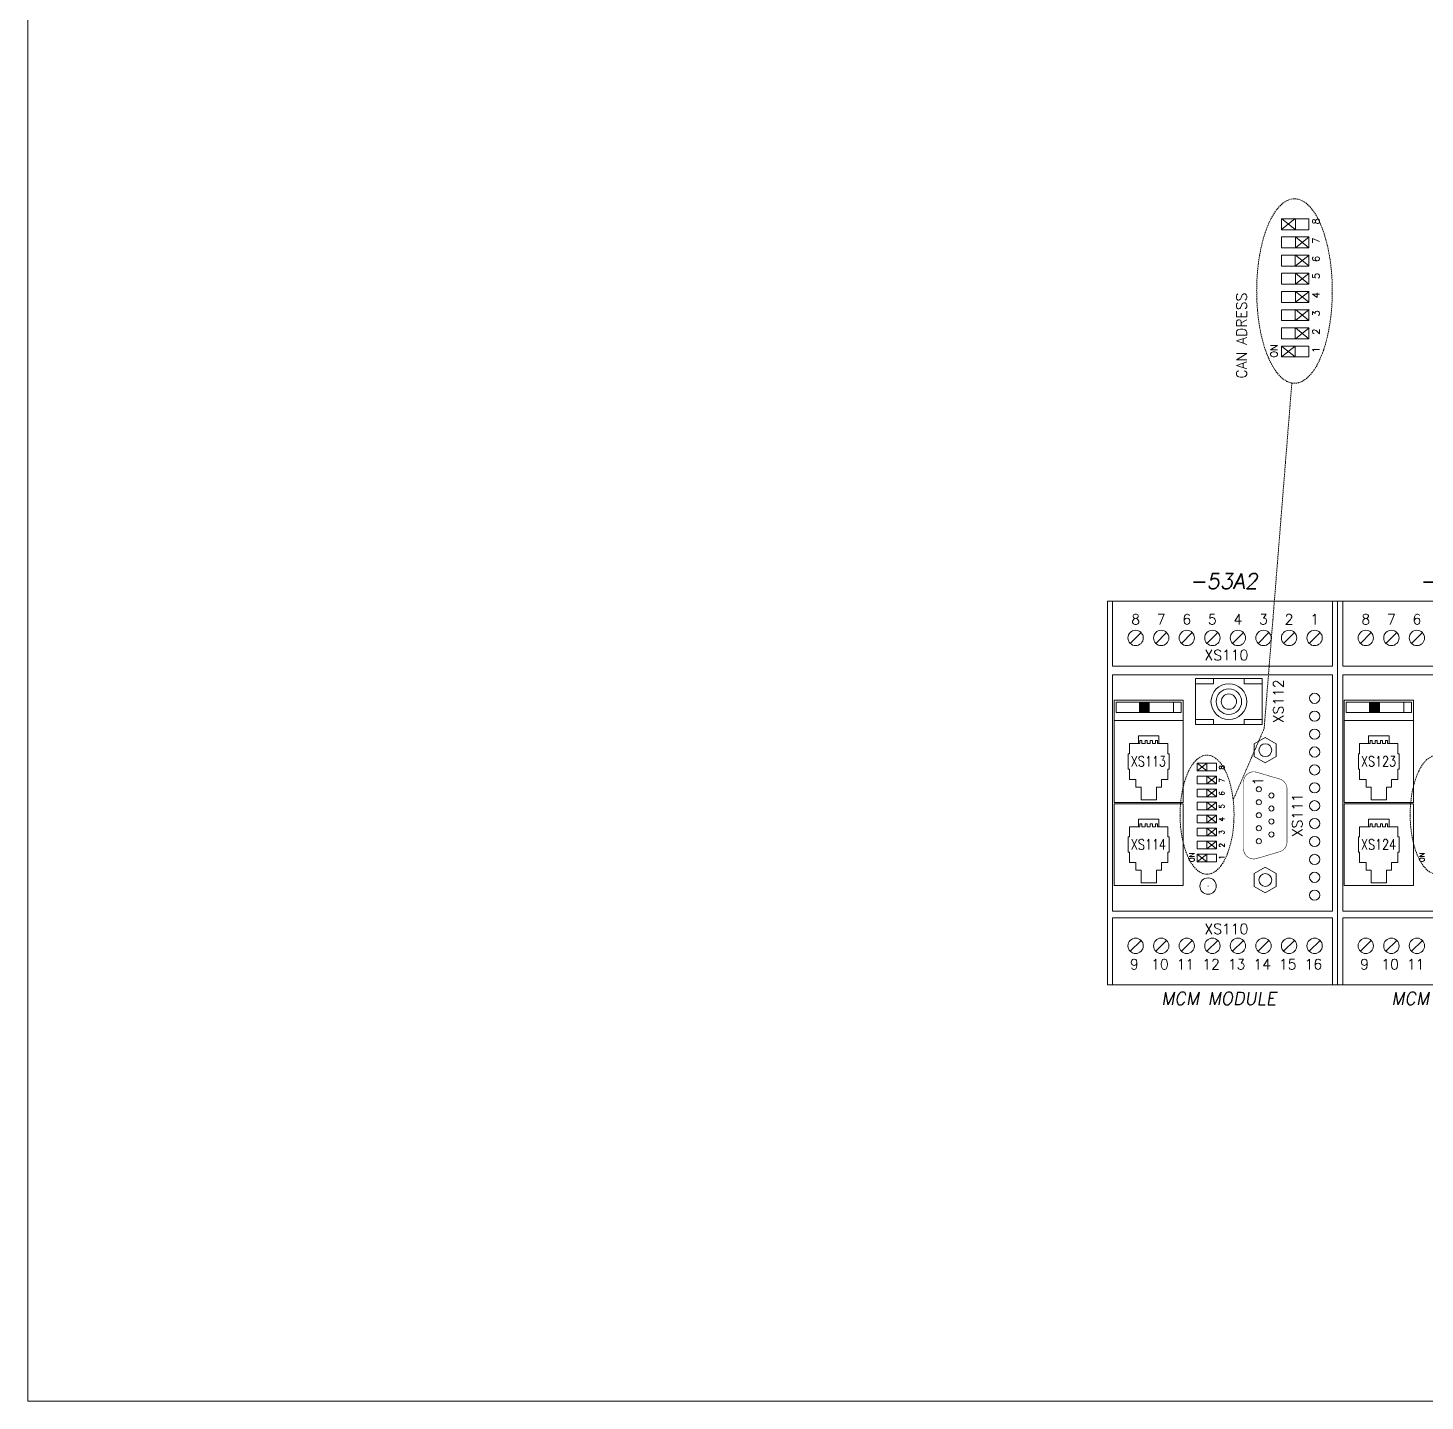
# Model space of a CAD drawing. Extents: x -2993 to 3661, y -4147 to -1441.
# Drawn here: x 2462.4 to 2735.6, y -3722.1 to -3453.6 of the extents above; entities that cross this region are included whole.
import ezdxf
from ezdxf.enums import TextEntityAlignment as Align

# ---------------------------------------------------------------- set-up
doc = ezdxf.new("R2010")
doc.units = 0
doc.header["$LTSCALE"] = 0.1
doc.header["$MEASUREMENT"] = 0
doc.linetypes.add('DASHED', pattern=[19.05, 12.7, -6.35])
doc.layers.get('0').update_dxf_attribs({"linetype": 'CONTINUOUS'})
doc.layers.add('DIM', color=5, linetype='CONTINUOUS')
doc.styles.get("Standard").update_dxf_attribs({"font": 'simplex.shx'})

msp = doc.modelspace()

# ---------------------------------------------------------------- hatches: boundary and pattern name
at = {"lineweight": 13}
h = msp.add_hatch(dxfattribs=at)
h.set_pattern_fill('ANSI37', color=256, angle=180, style=0)
h.set_pattern_definition([(225, (3953.07282, -1317.58516), (0.0883883476, -0.0883883476), []), (315, (3953.07282, -1317.58516), (0.0883883476, 0.0883883476), [])])
h.paths.add_polyline_path([(2679.8, -3587.47), (2681.71, -3587.47), (2681.71, -3585.45), (2679.8, -3585.45)])
h = msp.add_hatch(dxfattribs=at)
h.set_pattern_fill('ANSI37', color=256, angle=180, style=0)
h.set_pattern_definition([(225, (3998.07282, -1317.58516), (0.0883883476, -0.0883883476), []), (315, (3998.07282, -1317.58516), (0.0883883476, 0.0883883476), [])])
h.paths.add_polyline_path([(2724.8, -3587.47), (2726.71, -3587.47), (2726.71, -3585.45), (2724.8, -3585.45)])

# ---------------------------------------------------------------- linework, layer by layer
for p, q in [((2707.59, -3493.01), (2710.26, -3490.88)), ((2707.59, -3490.88), (2710.23, -3493.01)), ((2710.29, -3496.57), (2712.96, -3494.43)), ((2710.29, -3494.43), (2712.93, -3496.57)), ((2710.29, -3500.12), (2712.96, -3497.99)), ((2710.29, -3497.99), (2712.93, -3500.12)), ((2710.29, -3503.68), (2712.96, -3501.54)), ((2710.29, -3501.54), (2712.93, -3503.68)), ((2710.29, -3507.23), (2712.96, -3505.1)), ((2710.29, -3505.1), (2712.93, -3507.23)), ((2710.29, -3510.79), (2712.96, -3508.66)), ((2710.29, -3508.66), (2712.93, -3510.79)), ((2710.29, -3514.35), (2712.96, -3512.21)), ((2710.29, -3512.21), (2712.93, -3514.35)), ((2707.59, -3517.93), (2710.26, -3515.8)), ((2710.26, -3515.8), (2707.59, -3515.8)), ((2707.59, -3515.8), (2710.23, -3517.93)), ((2673.54, -3565.67), (2673.54, -3640.67)), ((2673.54, -3565.67), (2673.54, -3640.67)), ((2673.54, -3565.67), (2673.54, -3640.67)), ((2718.54, -3565.67), (2673.54, -3565.67)), ((2718.54, -3565.67), (2673.54, -3565.67)), ((2674.54, -3578.37), (2674.54, -3565.67)), ((2717.54, -3578.37), (2717.54, -3565.67)), ((2718.54, -3565.67), (2718.54, -3640.67)), ((2718.54, -3565.67), (2718.54, -3640.67)), ((2718.54, -3565.67), (2718.54, -3640.67)), ((2718.54, -3565.67), (2718.54, -3640.67)), ((2718.54, -3565.67), (2718.54, -3640.67)), ((2718.54, -3565.67), (2718.54, -3640.67)), ((2718.54, -3565.67), (2718.54, -3640.67)), ((2718.54, -3565.67), (2718.54, -3640.67)), ((2718.54, -3565.67), (2718.54, -3640.67)), ((2718.54, -3565.67), (2718.54, -3640.67)), ((2718.54, -3565.67), (2718.54, -3640.67)), ((2718.54, -3565.67), (2718.54, -3640.67)), ((2718.54, -3565.67), (2718.54, -3640.67)), ((2718.54, -3565.67), (2718.54, -3640.67)), ((2718.54, -3565.67), (2718.54, -3640.67)), ((2718.54, -3565.67), (2718.54, -3640.67)), ((2718.54, -3565.67), (2718.54, -3640.67)), ((2718.54, -3565.67), (2718.54, -3640.67)), ((2763.54, -3565.67), (2718.54, -3565.67)), ((2763.54, -3565.67), (2718.54, -3565.67)), ((2718.54, -3566.17), (2718.54, -3640.17)), ((2718.54, -3566.17), (2718.54, -3640.17)), ((2719.54, -3578.37), (2719.54, -3565.67)), ((2680.1, -3571.81), (2677.98, -3573.93)), ((2685.1, -3571.81), (2682.98, -3573.93)), ((2690.1, -3571.81), (2687.98, -3573.93)), ((2695.1, -3571.81), (2692.98, -3573.93)), ((2700.1, -3571.81), (2697.98, -3573.93)), ((2705.1, -3571.81), (2702.98, -3573.93)), ((2710.1, -3571.81), (2707.98, -3573.93)), ((2715.1, -3571.81), (2712.98, -3573.93)), ((2725.1, -3571.81), (2722.98, -3573.93)), ((2730.1, -3571.81), (2727.98, -3573.93)), ((2735.1, -3571.81), (2732.98, -3573.93)), ((2717.54, -3578.37), (2674.54, -3578.37)), ((2762.54, -3578.37), (2719.54, -3578.37)), ((2673.54, -3581.27), (2673.54, -3625.07)), ((2674.54, -3626.27), (2674.54, -3580.07)), ((2717.54, -3580.07), (2674.54, -3580.07)), ((2703.77, -3580.82), (2690.77, -3580.82)), ((2690.77, -3580.82), (2690.77, -3589.82)), ((2694.27, -3581.82), (2694.27, -3580.82)), ((2700.27, -3581.82), (2700.27, -3580.82)), ((2703.77, -3580.82), (2703.77, -3589.82)), ((2717.54, -3626.27), (2717.54, -3580.07)), ((2719.54, -3626.27), (2719.54, -3580.07)), ((2762.54, -3580.07), (2719.54, -3580.07)), ((2694.27, -3581.82), (2690.77, -3581.82)), ((2703.77, -3581.82), (2700.27, -3581.82)), ((2688.34, -3585.02), (2674.84, -3585.02)), ((2674.84, -3589.02), (2674.84, -3585.02)), ((2688.34, -3589.02), (2688.34, -3585.02)), ((2733.34, -3585.02), (2719.84, -3585.02)), ((2719.84, -3589.02), (2719.84, -3585.02)), ((2733.34, -3589.02), (2733.34, -3585.02)), ((2674.84, -3589.02), (2674.84, -3605.02)), ((2674.84, -3589.02), (2688.34, -3589.02)), ((2688.34, -3589.02), (2688.34, -3605.02)), ((2694.27, -3588.82), (2690.77, -3588.82)), ((2694.27, -3589.82), (2694.27, -3588.82)), ((2700.27, -3589.82), (2700.27, -3588.82)), ((2703.77, -3588.82), (2700.27, -3588.82)), ((2719.84, -3589.02), (2719.84, -3605.02)), ((2719.84, -3589.02), (2733.34, -3589.02)), ((2733.34, -3589.02), (2733.34, -3605.02)), ((2679.59, -3592.02), (2683.59, -3592.02)), ((2679.59, -3592.02), (2679.59, -3593.52)), ((2683.59, -3592.02), (2683.59, -3593.52)), ((2703.77, -3589.82), (2690.77, -3589.82)), ((2702.22, -3593.56), (2704.39, -3592.31)), ((2706.55, -3593.56), (2704.39, -3592.31)), ((2724.59, -3592.02), (2728.59, -3592.02)), ((2724.59, -3592.02), (2724.59, -3593.52)), ((2728.59, -3592.02), (2728.59, -3593.52)), ((2677.84, -3593.52), (2677.84, -3595.52)), ((2677.84, -3593.52), (2679.59, -3593.52)), ((2679.87, -3593.52), (2679.59, -3593.52)), ((2683.32, -3593.52), (2683.59, -3593.52)), ((2683.59, -3593.52), (2685.34, -3593.52)), ((2685.34, -3593.52), (2685.34, -3595.52)), ((2702.22, -3596.06), (2702.22, -3593.56)), ((2706.55, -3596.06), (2706.55, -3593.56)), ((2722.84, -3593.52), (2722.84, -3595.52)), ((2722.84, -3593.52), (2724.59, -3593.52)), ((2724.87, -3593.52), (2724.59, -3593.52)), ((2728.32, -3593.52), (2728.59, -3593.52)), ((2728.59, -3593.52), (2730.34, -3593.52)), ((2730.34, -3593.52), (2730.34, -3595.52)), ((2677.59, -3595.52), (2677.84, -3595.52)), ((2677.59, -3595.52), (2677.59, -3598.52)), ((2685.34, -3595.52), (2685.59, -3595.52)), ((2685.59, -3595.52), (2685.59, -3598.52)), ((2691.05, -3598.88), (2692.96, -3597.36)), ((2691.05, -3597.36), (2692.96, -3598.88)), ((2704.39, -3597.31), (2702.22, -3596.06)), ((2704.39, -3597.31), (2706.55, -3596.06)), ((2722.59, -3595.52), (2722.84, -3595.52)), ((2722.59, -3595.52), (2722.59, -3598.52)), ((2730.34, -3595.52), (2730.59, -3595.52)), ((2730.59, -3595.52), (2730.59, -3598.52)), ((2677.59, -3598.52), (2677.84, -3598.52)), ((2677.84, -3598.52), (2677.84, -3600.52)), ((2677.84, -3600.52), (2679.09, -3600.52)), ((2679.09, -3600.52), (2679.09, -3602.02)), ((2684.09, -3600.52), (2685.34, -3600.52)), ((2684.09, -3600.52), (2684.09, -3602.02)), ((2685.34, -3598.52), (2685.59, -3598.52)), ((2685.34, -3598.52), (2685.34, -3600.52)), ((2692.96, -3601.42), (2694.86, -3599.9)), ((2692.96, -3599.9), (2694.86, -3601.42)), ((2722.59, -3598.52), (2722.84, -3598.52)), ((2722.84, -3598.52), (2722.84, -3600.52)), ((2722.84, -3600.52), (2724.09, -3600.52)), ((2724.09, -3600.52), (2724.09, -3602.02)), ((2729.09, -3600.52), (2730.34, -3600.52)), ((2729.09, -3600.52), (2729.09, -3602.02)), ((2730.34, -3598.52), (2730.59, -3598.52)), ((2730.34, -3598.52), (2730.34, -3600.52)), ((2679.09, -3602.02), (2680.09, -3602.02)), ((2680.09, -3602.02), (2680.09, -3604.52)), ((2683.09, -3602.02), (2683.09, -3604.52)), ((2683.09, -3602.02), (2684.09, -3602.02)), ((2692.96, -3603.96), (2694.86, -3602.44)), ((2692.96, -3602.44), (2694.86, -3603.96)), ((2724.09, -3602.02), (2725.09, -3602.02)), ((2725.09, -3602.02), (2725.09, -3604.52)), ((2728.09, -3602.02), (2728.09, -3604.52)), ((2728.09, -3602.02), (2729.09, -3602.02)), ((2674.84, -3605.02), (2688.34, -3605.02)), ((2674.84, -3605.27), (2688.34, -3605.27)), ((2674.84, -3605.27), (2674.84, -3621.27)), ((2680.09, -3604.52), (2683.09, -3604.52)), ((2688.34, -3605.27), (2688.34, -3621.27)), ((2692.96, -3606.5), (2694.86, -3604.98)), ((2692.96, -3604.98), (2694.86, -3606.5)), ((2719.84, -3605.02), (2733.34, -3605.02)), ((2719.84, -3605.27), (2733.34, -3605.27)), ((2719.84, -3605.27), (2719.84, -3621.27)), ((2725.09, -3604.52), (2728.09, -3604.52)), ((2733.34, -3605.27), (2733.34, -3621.27)), ((2679.59, -3608.27), (2683.59, -3608.27)), ((2679.59, -3608.27), (2679.59, -3609.77)), ((2683.59, -3608.27), (2683.59, -3609.77)), ((2692.96, -3609.04), (2694.86, -3607.52)), ((2692.96, -3607.52), (2694.86, -3609.04)), ((2724.59, -3608.27), (2728.59, -3608.27)), ((2724.59, -3608.27), (2724.59, -3609.77)), ((2728.59, -3608.27), (2728.59, -3609.77)), ((2677.84, -3609.77), (2677.84, -3611.77)), ((2677.84, -3609.77), (2679.59, -3609.77)), ((2679.87, -3609.77), (2679.59, -3609.77)), ((2683.32, -3609.77), (2683.59, -3609.77)), ((2683.59, -3609.77), (2685.34, -3609.77)), ((2685.34, -3609.77), (2685.34, -3611.77)), ((2692.96, -3611.58), (2694.86, -3610.06)), ((2692.96, -3610.06), (2694.86, -3611.58)), ((2722.84, -3609.77), (2722.84, -3611.77)), ((2722.84, -3609.77), (2724.59, -3609.77)), ((2724.87, -3609.77), (2724.59, -3609.77)), ((2728.32, -3609.77), (2728.59, -3609.77)), ((2728.59, -3609.77), (2730.34, -3609.77)), ((2730.34, -3609.77), (2730.34, -3611.77)), ((2677.59, -3611.77), (2677.84, -3611.77)), ((2677.59, -3611.77), (2677.59, -3614.77)), ((2685.34, -3611.77), (2685.59, -3611.77)), ((2685.59, -3611.77), (2685.59, -3614.77)), ((2692.96, -3614.12), (2694.86, -3612.6)), ((2692.96, -3612.6), (2694.86, -3614.12)), ((2722.59, -3611.77), (2722.84, -3611.77)), ((2722.59, -3611.77), (2722.59, -3614.77)), ((2730.34, -3611.77), (2730.59, -3611.77)), ((2730.59, -3611.77), (2730.59, -3614.77)), ((2677.59, -3614.77), (2677.84, -3614.77)), ((2677.84, -3614.77), (2677.84, -3616.77)), ((2677.84, -3616.77), (2679.09, -3616.77)), ((2679.09, -3616.77), (2679.09, -3618.27)), ((2684.09, -3616.77), (2684.09, -3618.27)), ((2684.09, -3616.77), (2685.34, -3616.77)), ((2685.34, -3614.77), (2685.34, -3616.77)), ((2685.34, -3614.77), (2685.59, -3614.77)), ((2692.96, -3615.14), (2691.05, -3615.14)), ((2691.05, -3616.66), (2692.96, -3615.14)), ((2691.05, -3615.14), (2692.96, -3616.66)), ((2722.59, -3614.77), (2722.84, -3614.77)), ((2722.84, -3614.77), (2722.84, -3616.77)), ((2722.84, -3616.77), (2724.09, -3616.77)), ((2724.09, -3616.77), (2724.09, -3618.27)), ((2729.09, -3616.77), (2729.09, -3618.27)), ((2729.09, -3616.77), (2730.34, -3616.77)), ((2730.34, -3614.77), (2730.34, -3616.77)), ((2730.34, -3614.77), (2730.59, -3614.77)), ((2679.09, -3618.27), (2680.09, -3618.27)), ((2680.09, -3618.27), (2680.09, -3620.77)), ((2683.09, -3618.27), (2684.09, -3618.27)), ((2683.09, -3618.27), (2683.09, -3620.77)), ((2702.22, -3618.94), (2704.39, -3617.69)), ((2702.22, -3621.44), (2702.22, -3618.94)), ((2706.55, -3618.94), (2704.39, -3617.69)), ((2706.55, -3621.44), (2706.55, -3618.94)), ((2724.09, -3618.27), (2725.09, -3618.27)), ((2725.09, -3618.27), (2725.09, -3620.77)), ((2728.09, -3618.27), (2729.09, -3618.27)), ((2728.09, -3618.27), (2728.09, -3620.77)), ((2674.84, -3621.27), (2688.34, -3621.27)), ((2680.09, -3620.77), (2683.09, -3620.77)), ((2704.39, -3622.69), (2702.22, -3621.44)), ((2704.39, -3622.69), (2706.55, -3621.44)), ((2719.84, -3621.27), (2733.34, -3621.27)), ((2725.09, -3620.77), (2728.09, -3620.77)), ((2717.54, -3626.27), (2674.54, -3626.27)), ((2717.54, -3627.57), (2674.54, -3627.57)), ((2674.54, -3627.57), (2674.54, -3640.67)), ((2717.54, -3627.57), (2717.54, -3640.67)), ((2762.54, -3626.27), (2719.54, -3626.27)), ((2762.54, -3627.57), (2719.54, -3627.57)), ((2719.54, -3627.57), (2719.54, -3640.67)), ((2680.1, -3632.01), (2677.98, -3634.13)), ((2685.1, -3632.01), (2682.98, -3634.13)), ((2690.1, -3632.01), (2687.98, -3634.13)), ((2695.1, -3632.01), (2692.98, -3634.13)), ((2700.1, -3632.01), (2697.98, -3634.13)), ((2705.1, -3632.01), (2702.98, -3634.13)), ((2710.1, -3632.01), (2707.98, -3634.13)), ((2715.1, -3632.01), (2712.98, -3634.13)), ((2725.1, -3632.01), (2722.98, -3634.13)), ((2730.1, -3632.01), (2727.98, -3634.13)), ((2735.1, -3632.01), (2732.98, -3634.13)), ((2718.54, -3640.67), (2673.54, -3640.67)), ((2763.54, -3640.67), (2718.54, -3640.67))]:
    msp.add_line(p, q, dxfattribs=at)
at = {"linetype": 'Continuous', "lineweight": 13}
for p, q in [((2707.59, -3490.9), (2707.59, -3493.04)), ((2712.93, -3490.9), (2707.59, -3490.9)), ((2710.29, -3493.04), (2710.29, -3490.9)), ((2712.93, -3493.04), (2712.93, -3490.9)), ((2707.59, -3493.04), (2712.93, -3493.04)), ((2712.93, -3494.46), (2707.59, -3494.46)), ((2707.59, -3494.46), (2707.59, -3496.59)), ((2707.59, -3496.59), (2712.93, -3496.59)), ((2710.29, -3496.59), (2710.29, -3494.46)), ((2712.93, -3496.59), (2712.93, -3494.46)), ((2707.59, -3500.15), (2707.59, -3498.02)), ((2707.59, -3498.02), (2712.93, -3498.02)), ((2710.23, -3500.15), (2710.23, -3498.02)), ((2712.93, -3498.02), (2712.93, -3500.15)), ((2712.93, -3500.15), (2707.59, -3500.15)), ((2707.59, -3501.57), (2707.59, -3503.71)), ((2712.93, -3501.57), (2707.59, -3501.57)), ((2710.29, -3503.71), (2710.29, -3501.57)), ((2712.93, -3503.71), (2712.93, -3501.57)), ((2707.59, -3503.71), (2712.93, -3503.71)), ((2712.93, -3505.13), (2707.59, -3505.13)), ((2707.59, -3505.13), (2707.59, -3507.26)), ((2707.59, -3507.26), (2712.93, -3507.26)), ((2710.29, -3507.26), (2710.29, -3505.13)), ((2712.93, -3507.26), (2712.93, -3505.13)), ((2707.59, -3510.82), (2707.59, -3508.68)), ((2707.59, -3508.68), (2712.93, -3508.68)), ((2710.23, -3510.82), (2710.23, -3508.68)), ((2712.93, -3508.68), (2712.93, -3510.82)), ((2712.93, -3510.82), (2707.59, -3510.82)), ((2707.59, -3512.24), (2712.93, -3512.24)), ((2707.59, -3514.37), (2707.59, -3512.24)), ((2710.23, -3514.37), (2710.23, -3512.24)), ((2712.93, -3512.24), (2712.93, -3514.37)), ((2712.93, -3514.37), (2707.59, -3514.37)), ((2707.59, -3515.8), (2712.93, -3515.8)), ((2707.59, -3517.93), (2707.59, -3515.8)), ((2710.23, -3517.93), (2710.23, -3515.8)), ((2712.93, -3515.8), (2712.93, -3517.93)), ((2712.93, -3517.93), (2707.59, -3517.93)), ((2687.96, -3585.45), (2675.21, -3585.45)), ((2675.21, -3587.47), (2675.21, -3585.45)), ((2679.8, -3585.45), (2679.8, -3587.47)), ((2681.71, -3585.45), (2681.71, -3587.47)), ((2686.46, -3587.47), (2686.46, -3585.45)), ((2687.96, -3587.47), (2687.96, -3585.45)), ((2732.96, -3585.45), (2720.21, -3585.45)), ((2720.21, -3587.47), (2720.21, -3585.45)), ((2724.8, -3585.45), (2724.8, -3587.47)), ((2726.71, -3585.45), (2726.71, -3587.47)), ((2731.46, -3587.47), (2731.46, -3585.45)), ((2732.96, -3587.47), (2732.96, -3585.45)), ((2675.21, -3587.47), (2687.96, -3587.47)), ((2720.21, -3587.47), (2732.96, -3587.47)), ((2679.87, -3592.93), (2680.27, -3592.93)), ((2679.87, -3593.52), (2679.87, -3592.93)), ((2680.27, -3592.93), (2680.27, -3593.52)), ((2680.27, -3593.52), (2680.88, -3593.52)), ((2680.88, -3592.93), (2681.29, -3592.93)), ((2680.88, -3593.52), (2680.88, -3592.93)), ((2681.29, -3592.93), (2681.29, -3593.52)), ((2681.29, -3593.52), (2681.9, -3593.52)), ((2681.9, -3593.52), (2681.9, -3592.93)), ((2681.9, -3592.93), (2682.31, -3592.93)), ((2682.31, -3592.93), (2682.31, -3593.52)), ((2682.31, -3593.52), (2682.91, -3593.52)), ((2682.91, -3592.93), (2683.32, -3592.93)), ((2682.91, -3593.52), (2682.91, -3592.93)), ((2683.32, -3592.93), (2683.32, -3593.52)), ((2724.87, -3592.93), (2725.27, -3592.93)), ((2724.87, -3593.52), (2724.87, -3592.93)), ((2725.27, -3592.93), (2725.27, -3593.52)), ((2725.27, -3593.52), (2725.88, -3593.52)), ((2725.88, -3592.93), (2726.29, -3592.93)), ((2725.88, -3593.52), (2725.88, -3592.93)), ((2726.29, -3592.93), (2726.29, -3593.52)), ((2726.29, -3593.52), (2726.9, -3593.52)), ((2726.9, -3593.52), (2726.9, -3592.93)), ((2726.9, -3592.93), (2727.31, -3592.93)), ((2727.31, -3592.93), (2727.31, -3593.52)), ((2727.31, -3593.52), (2727.91, -3593.52)), ((2727.91, -3592.93), (2728.32, -3592.93)), ((2727.91, -3593.52), (2727.91, -3592.93)), ((2728.32, -3592.93), (2728.32, -3593.52)), ((2694.86, -3597.36), (2691.05, -3597.36)), ((2691.05, -3597.36), (2691.05, -3598.88)), ((2692.96, -3597.36), (2692.96, -3598.88)), ((2694.86, -3598.88), (2694.86, -3597.36)), ((2691.05, -3598.88), (2694.86, -3598.88)), ((2694.86, -3599.9), (2691.05, -3599.9)), ((2691.05, -3599.9), (2691.05, -3601.42)), ((2692.96, -3599.9), (2692.96, -3601.42)), ((2694.86, -3601.42), (2694.86, -3599.9)), ((2691.05, -3601.42), (2694.86, -3601.42)), ((2694.86, -3602.44), (2691.05, -3602.44)), ((2691.05, -3602.44), (2691.05, -3603.96)), ((2692.96, -3602.44), (2692.96, -3603.96)), ((2694.86, -3603.96), (2694.86, -3602.44)), ((2691.05, -3603.96), (2694.86, -3603.96)), ((2694.86, -3604.98), (2691.05, -3604.98)), ((2691.05, -3604.98), (2691.05, -3606.5)), ((2692.96, -3604.98), (2692.96, -3606.5)), ((2694.86, -3606.5), (2694.86, -3604.98)), ((2691.05, -3606.5), (2694.86, -3606.5)), ((2694.86, -3607.52), (2691.05, -3607.52)), ((2691.05, -3607.52), (2691.05, -3609.04)), ((2692.96, -3607.52), (2692.96, -3609.04)), ((2694.86, -3609.04), (2694.86, -3607.52)), ((2679.87, -3609.77), (2679.87, -3609.18)), ((2679.87, -3609.18), (2680.27, -3609.18)), ((2680.27, -3609.18), (2680.27, -3609.77)), ((2680.27, -3609.77), (2680.88, -3609.77)), ((2680.88, -3609.18), (2681.29, -3609.18)), ((2680.88, -3609.77), (2680.88, -3609.18)), ((2681.29, -3609.18), (2681.29, -3609.77)), ((2681.29, -3609.77), (2681.9, -3609.77)), ((2681.9, -3609.77), (2681.9, -3609.18)), ((2681.9, -3609.18), (2682.31, -3609.18)), ((2682.31, -3609.18), (2682.31, -3609.77)), ((2682.31, -3609.77), (2682.91, -3609.77)), ((2682.91, -3609.77), (2682.91, -3609.18)), ((2682.91, -3609.18), (2683.32, -3609.18)), ((2683.32, -3609.18), (2683.32, -3609.77)), ((2691.05, -3609.04), (2694.86, -3609.04)), ((2694.86, -3610.06), (2691.05, -3610.06)), ((2691.05, -3610.06), (2691.05, -3611.58)), ((2692.96, -3610.06), (2692.96, -3611.58)), ((2694.86, -3611.58), (2694.86, -3610.06)), ((2724.87, -3609.77), (2724.87, -3609.18)), ((2724.87, -3609.18), (2725.27, -3609.18)), ((2725.27, -3609.18), (2725.27, -3609.77)), ((2725.27, -3609.77), (2725.88, -3609.77)), ((2725.88, -3609.18), (2726.29, -3609.18)), ((2725.88, -3609.77), (2725.88, -3609.18)), ((2726.29, -3609.18), (2726.29, -3609.77)), ((2726.29, -3609.77), (2726.9, -3609.77)), ((2726.9, -3609.77), (2726.9, -3609.18)), ((2726.9, -3609.18), (2727.31, -3609.18)), ((2727.31, -3609.18), (2727.31, -3609.77)), ((2727.31, -3609.77), (2727.91, -3609.77)), ((2727.91, -3609.77), (2727.91, -3609.18)), ((2727.91, -3609.18), (2728.32, -3609.18)), ((2728.32, -3609.18), (2728.32, -3609.77)), ((2691.05, -3611.58), (2694.86, -3611.58)), ((2691.05, -3612.6), (2694.86, -3612.6)), ((2691.05, -3614.12), (2691.05, -3612.6)), ((2694.86, -3614.12), (2691.05, -3614.12)), ((2692.96, -3612.6), (2692.96, -3614.12)), ((2694.86, -3612.6), (2694.86, -3614.12)), ((2691.05, -3615.14), (2694.86, -3615.14)), ((2691.05, -3616.66), (2691.05, -3615.14)), ((2694.86, -3616.66), (2691.05, -3616.66)), ((2692.96, -3615.14), (2692.96, -3616.66)), ((2694.86, -3615.14), (2694.86, -3616.66))]:
    msp.add_line(p, q, dxfattribs=at)
at = {"linetype": 'DASHED', "lineweight": 13, "ltscale": 0.2}
for p, q in [((2709.58, -3523.02), (2704.17, -3590.58)), ((2704.17, -3590.58), (2698.09, -3604.58))]:
    msp.add_line(p, q, dxfattribs=at)
at = {"lineweight": 13, "const_width": 0.1}
for points in [[(2700.14, -3601.04), (2700.14, -3614.08, 0.500706), (2702.7, -3616), (2707.2, -3614.67, 0.332706), (2708.64, -3612.75), (2708.64, -3602.37, 0.332706), (2707.2, -3600.45), (2702.7, -3599.12, 0.500706)], [(2693.26, -3621.39, 1), (2693.16, -3621.39, 1)]]:
    msp.add_lwpolyline(points, format="xyb", close=True, dxfattribs=at)
at = {"lineweight": 13}
for centre, radius in [((2679.04, -3572.87), 1.5), ((2684.04, -3572.87), 1.5), ((2689.04, -3572.87), 1.5), ((2694.04, -3572.87), 1.5), ((2699.04, -3572.87), 1.5), ((2704.04, -3572.87), 1.5), ((2709.04, -3572.87), 1.5), ((2714.04, -3572.87), 1.5), ((2724.04, -3572.87), 1.5), ((2729.04, -3572.87), 1.5), ((2734.04, -3572.87), 1.5), ((2697.27, -3585.32), 2.5), ((2714.04, -3584.67), 1), ((2714.04, -3588.17), 1), ((2714.04, -3591.67), 1), ((2704.39, -3594.81), 1.25), ((2714.04, -3595.17), 1), ((2714.04, -3598.67), 1), ((2703.14, -3602.45), 0.5), ((2705.58, -3603.67), 0.5), ((2714.04, -3602.17), 1), ((2703.14, -3604.99), 0.5), ((2705.58, -3606.21), 0.5), ((2714.04, -3605.67), 1), ((2703.14, -3607.53), 0.5), ((2705.58, -3608.75), 0.5), ((2714.04, -3609.17), 1), ((2703.14, -3610.07), 0.5), ((2705.58, -3611.29), 0.5), ((2703.14, -3612.61), 0.5), ((2703.14, -3612.61), 0.5), ((2714.04, -3612.67), 1), ((2714.04, -3616.17), 1), ((2704.39, -3620.19), 1.25), ((2714.04, -3619.67), 1), ((2693.21, -3621.39), 1.6), ((2714.04, -3623.17), 1), ((2679.04, -3633.07), 1.5), ((2684.04, -3633.07), 1.5), ((2689.04, -3633.07), 1.5), ((2694.04, -3633.07), 1.5), ((2699.04, -3633.07), 1.5), ((2704.04, -3633.07), 1.5), ((2709.04, -3633.07), 1.5), ((2714.04, -3633.07), 1.5), ((2724.04, -3633.07), 1.5), ((2729.04, -3633.07), 1.5), ((2734.04, -3633.07), 1.5)]:
    msp.add_circle(centre, radius, dxfattribs=at)
at = {"linetype": 'Continuous', "lineweight": 13}
for radius in [3.5, 1.5]:
    msp.add_circle((2697.27, -3585.32), radius, dxfattribs=at)
at = {"linetype": 'DASHED', "lineweight": 13, "ltscale": 0.2, "extrusion": (0, 0, -1)}
msp.add_ellipse((2710.1, -3505.03), major_axis=(0, 18.03), ratio=0.410157, dxfattribs=at)
at = {"linetype": 'DASHED', "lineweight": 13, "ltscale": 0.2}
for centre in [(2693, -3607.43), (2738, -3607.43)]:
    msp.add_ellipse(centre, major_axis=(0, -11.65), ratio=0.453216, dxfattribs=at)
at = {"layer": 'DIM', "lineweight": 13}
msp.add_lwpolyline([(2462.45, -3218.32), (3046.27, -3218.32), (3046.27, -3722.08), (2462.45, -3722.08)], close=True, dxfattribs=at)

# ---------------------------------------------------------------- texts
at = {"linetype": 'Continuous', "lineweight": 13}
for s, height, p in [('8', 1.4, (2715, -3492.03)), ('7', 1.4, (2715, -3495.78)), ('6', 1.4, (2715, -3499.34)), ('5', 1.4, (2715, -3502.7)), ('4', 1.4, (2715, -3506.45)), ('3', 1.4, (2715, -3510.01)), ('2', 1.4, (2715, -3513.56)), ('ON', 1.4, (2706.79, -3518.06)), ('1', 1.4, (2715, -3517.12)), ('8', 1, (2696.39, -3598.6)), ('7', 1, (2696.39, -3601.14)), ('6', 1, (2696.39, -3603.68)), ('5', 1, (2696.39, -3606.22)), ('4', 1, (2696.39, -3608.76)), ('3', 1, (2696.39, -3611.3)), ('2', 1, (2696.39, -3613.84)), ('ON', 1, (2690.53, -3616.71)), ('1', 1, (2696.39, -3616.19)), ('ON', 1, (2735.53, -3616.71))]:
    msp.add_text(s, height=height, rotation=90, dxfattribs=at).set_placement(p)
at = {"lineweight": 13}
msp.add_text('CAN ADRESS', height=2, rotation=90, dxfattribs=at).set_placement((2700.75, -3522.15))
at = {"lineweight": 13, "oblique": 10}
for s, height, p in [('-53A2', 3, (2696.27, -3563.25)), ('-54A2', 3, (2741.27, -3563.25)), ('MCM MODULE', 2.5, (2695.29, -3644.6)), ('MCM MODULE', 2.5, (2740.29, -3644.6))]:
    msp.add_text(s, height=height, dxfattribs=at).set_placement(p, align=Align.CENTER)
at = {"lineweight": 13}
for s, p in [('8', (2679.04, -3570.22)), ('7', (2684.04, -3570.22)), ('6', (2689.04, -3570.22)), ('5', (2694.04, -3570.22)), ('4', (2699.04, -3570.22)), ('3', (2704.04, -3570.22)), ('2', (2709.04, -3570.22)), ('1', (2714.04, -3570.22)), ('8', (2724.04, -3570.22)), ('7', (2729.04, -3570.22)), ('6', (2734.04, -3570.22)), ('XS110', (2696.79, -3577.22)), ('XS110', (2696.79, -3630.76))]:
    msp.add_text(s, height=2, dxfattribs=at).set_placement(p, align=Align.CENTER)
for s, p in [('XS112', (2706.94, -3585.26)), ('XS111', (2710.64, -3607.52))]:
    msp.add_text(s, height=2, rotation=90, dxfattribs=at).set_placement(p, align=Align.MIDDLE_CENTER)
at = {"lineweight": 13, "width": 0.8}
for s, p in [('XS113', (2681.54, -3596.99)), ('XS123', (2726.54, -3596.99)), ('XS114', (2681.54, -3613.24)), ('XS124', (2726.54, -3613.24))]:
    msp.add_text(s, height=2, dxfattribs=at).set_placement(p, align=Align.MIDDLE_CENTER)
at = {"lineweight": 13}
msp.add_text('1', height=2, rotation=90, dxfattribs=at).set_placement((2703.97, -3600.91), align=Align.CENTER)
at = {"lineweight": 13, "text_generation_flag": 6}
for s, p in [('9', (2678.79, -3637.67)), ('10', (2683.79, -3637.67)), ('11', (2688.79, -3637.67)), ('12', (2693.79, -3637.67)), ('13', (2698.79, -3637.67)), ('14', (2703.79, -3637.67)), ('15', (2708.79, -3637.67)), ('16', (2713.79, -3637.67)), ('9', (2723.79, -3637.67)), ('10', (2728.79, -3637.67)), ('11', (2733.79, -3637.67))]:
    msp.add_text(s, height=2, rotation=180, dxfattribs=at).set_placement(p, align=Align.CENTER)

doc.saveas('drawing.dxf')
